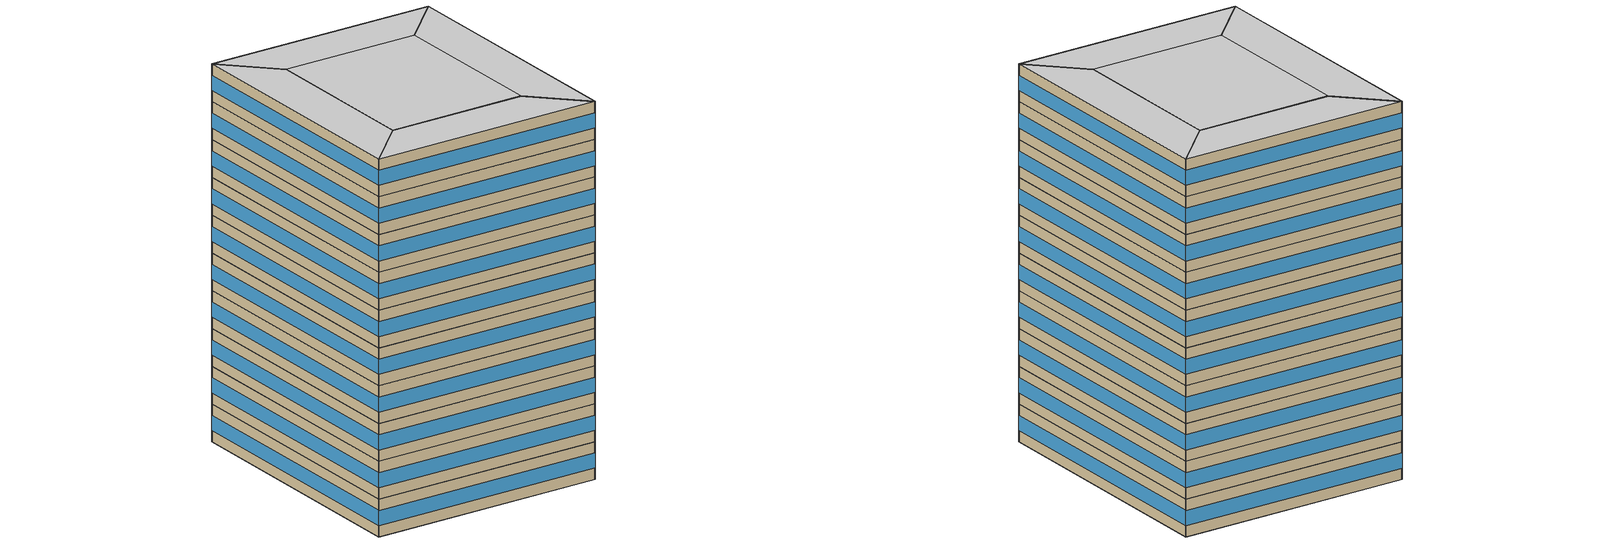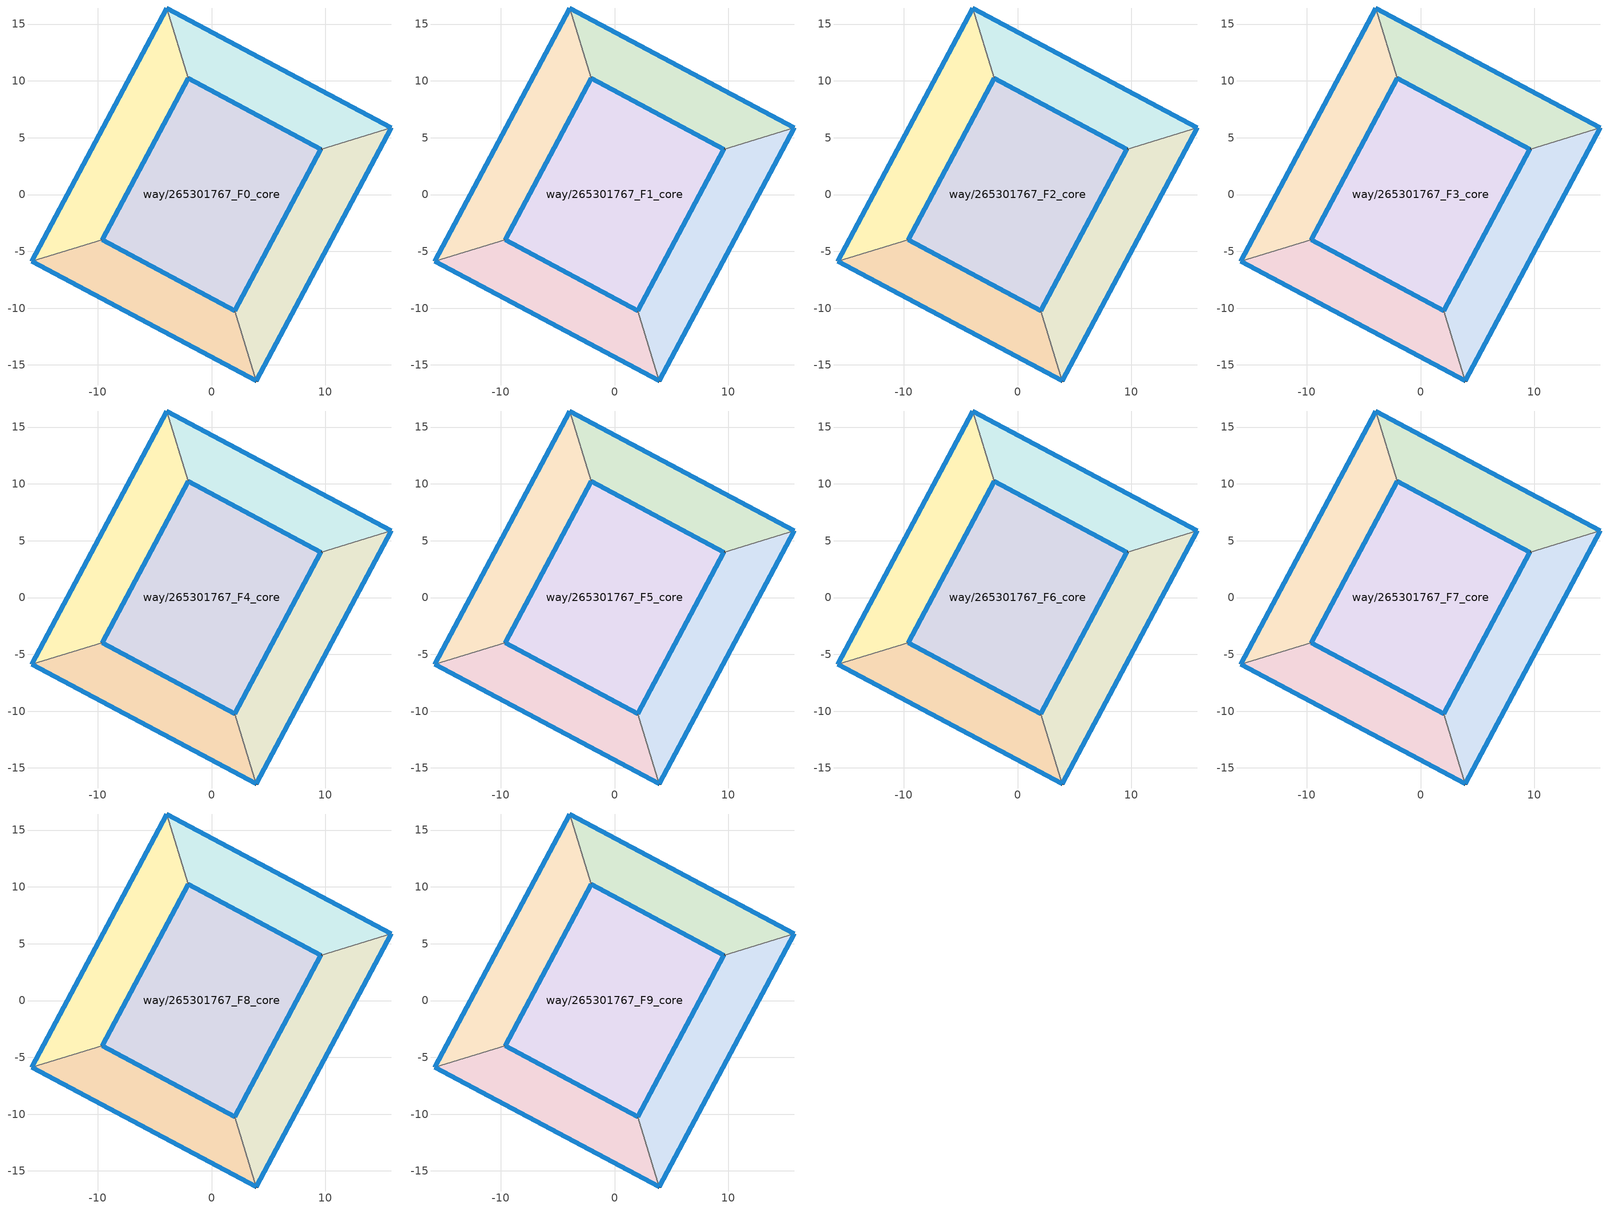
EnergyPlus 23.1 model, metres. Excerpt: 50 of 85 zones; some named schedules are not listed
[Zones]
way/265301767_F0_perim1
 floor ground (Floor_Construction): -9.64,-4 -2.05,10.23 -3.93,16.41 -15.82,-5.88 z0
 wall outside (Wall_Construction): -15.82,-5.88 -3.93,16.41 / -2.05,10.23 -9.64,-4 z0:3.5
 wall to way/265301767_F0_perim4 (Wall_Construction): -9.64,-4 -15.82,-5.88 z0:3.5
 wall to way/265301767_F0_perim2 (Wall_Construction): -3.93,16.41 -2.05,10.23 z0:3.5
 window (Window_Construction): -15.81,-5.87 -3.93,16.4 / -2.05,10.22 -9.63,-3.99 z1.05:2.45
way/265301767_F0_perim2
 floor ground (Floor_Construction): 15.82,5.88 -3.93,16.41 -2.05,10.23 9.63,4 z0
 wall outside (Wall_Construction): -3.93,16.41 15.82,5.88 / 9.63,4 -2.05,10.23 z0:3.5
 wall to way/265301767_F0_perim3 (Wall_Construction): 15.82,5.88 9.63,4 z0:3.5
 window (Window_Construction): -3.92,16.4 15.81,5.88 / 9.63,4 -2.04,10.22 z1.05:2.45
way/265301767_F0_perim3
 floor ground (Floor_Construction): 3.93,-16.41 15.82,5.88 9.63,4 2.05,-10.23 z0
 wall outside (Wall_Construction): 15.82,5.88 3.93,-16.41 / 2.05,-10.23 9.63,4 z0:3.5
 wall to way/265301767_F0_perim4 (Wall_Construction): 3.93,-16.41 2.05,-10.23 z0:3.5
 window (Window_Construction): 15.81,5.87 3.94,-16.4 / 2.05,-10.22 9.63,3.99 z1.05:2.45
way/265301767_F0_perim4
 floor ground (Floor_Construction): 3.93,-16.41 2.05,-10.23 -9.64,-4 -15.82,-5.88 z0
 wall outside (Wall_Construction): 3.93,-16.41 -15.82,-5.88 / -9.64,-4 2.05,-10.23 z0:3.5
 window (Window_Construction): 3.92,-16.4 -15.81,-5.88 / -9.63,-4 2.04,-10.22 z1.05:2.45
way/265301767_F0_core
 floor ground (Floor_Construction): 9.63,4 2.05,-10.23 -9.64,-4 -2.05,10.23 z0
 wall outside (Wall_Construction): -2.05,10.23 -9.64,-4 2.05,-10.23 9.63,4 -2.05,10.23 z0:3.5
 window (Window_Construction): -2.05,10.22 -9.63,-3.99 / 9.63,4 -2.04,10.22 / 2.05,-10.22 9.63,3.99 / -9.63,-4 2.04,-10.22 z1.05:2.45
way/265301767_F1_perim1
 floor to way/265301767_F0_perim1 (Floor_Construction): -9.64,-4 -2.05,10.23 -3.93,16.41 -15.82,-5.88 z3.5
 wall outside (Wall_Construction): -15.82,-5.88 -3.93,16.41 / -2.05,10.23 -9.64,-4 z3.5:7
 wall to way/265301767_F1_perim4 (Wall_Construction): -9.64,-4 -15.82,-5.88 z3.5:7
 wall to way/265301767_F1_perim2 (Wall_Construction): -3.93,16.41 -2.05,10.23 z3.5:7
 window (Window_Construction): -15.81,-5.87 -3.93,16.4 / -2.05,10.22 -9.63,-3.99 z4.55:5.95
way/265301767_F1_perim2
 floor to way/265301767_F0_perim2 (Floor_Construction): 15.82,5.88 -3.93,16.41 -2.05,10.23 9.63,4 z3.5
 wall outside (Wall_Construction): -3.93,16.41 15.82,5.88 / 9.63,4 -2.05,10.23 z3.5:7
 wall to way/265301767_F1_perim3 (Wall_Construction): 15.82,5.88 9.63,4 z3.5:7
 window (Window_Construction): -3.92,16.4 15.81,5.88 / 9.63,4 -2.04,10.22 z4.55:5.95
way/265301767_F1_perim3
 floor to way/265301767_F0_perim3 (Floor_Construction): 3.93,-16.41 15.82,5.88 9.63,4 2.05,-10.23 z3.5
 wall outside (Wall_Construction): 15.82,5.88 3.93,-16.41 / 2.05,-10.23 9.63,4 z3.5:7
 wall to way/265301767_F1_perim4 (Wall_Construction): 3.93,-16.41 2.05,-10.23 z3.5:7
 window (Window_Construction): 15.81,5.87 3.94,-16.4 / 2.05,-10.22 9.63,3.99 z4.55:5.95
way/265301767_F1_perim4
 floor to way/265301767_F0_perim4 (Floor_Construction): 3.93,-16.41 2.05,-10.23 -9.64,-4 -15.82,-5.88 z3.5
 wall outside (Wall_Construction): 3.93,-16.41 -15.82,-5.88 / -9.64,-4 2.05,-10.23 z3.5:7
 window (Window_Construction): 3.92,-16.4 -15.81,-5.88 / -9.63,-4 2.04,-10.22 z4.55:5.95
way/265301767_F1_core
 floor to way/265301767_F0_core (Floor_Construction): 9.63,4 2.05,-10.23 -9.64,-4 -2.05,10.23 z3.5
 wall outside (Wall_Construction): -2.05,10.23 -9.64,-4 2.05,-10.23 9.63,4 -2.05,10.23 z3.5:7
 window (Window_Construction): -2.05,10.22 -9.63,-3.99 / 9.63,4 -2.04,10.22 / 2.05,-10.22 9.63,3.99 / -9.63,-4 2.04,-10.22 z4.55:5.95
way/265301767_F2_perim1
 floor to way/265301767_F1_perim1 (Floor_Construction): -9.64,-4 -2.05,10.23 -3.93,16.41 -15.82,-5.88 z7
 wall outside (Wall_Construction): -15.82,-5.88 -3.93,16.41 / -2.05,10.23 -9.64,-4 z7:10.5
 wall to way/265301767_F2_perim4 (Wall_Construction): -9.64,-4 -15.82,-5.88 z7:10.5
 wall to way/265301767_F2_perim2 (Wall_Construction): -3.93,16.41 -2.05,10.23 z7:10.5
 window (Window_Construction): -15.81,-5.87 -3.93,16.4 / -2.05,10.22 -9.63,-3.99 z8.05:9.45
way/265301767_F2_perim2
 floor to way/265301767_F1_perim2 (Floor_Construction): 15.82,5.88 -3.93,16.41 -2.05,10.23 9.63,4 z7
 wall outside (Wall_Construction): -3.93,16.41 15.82,5.88 / 9.63,4 -2.05,10.23 z7:10.5
 wall to way/265301767_F2_perim3 (Wall_Construction): 15.82,5.88 9.63,4 z7:10.5
 window (Window_Construction): -3.92,16.4 15.81,5.88 / 9.63,4 -2.04,10.22 z8.05:9.45
way/265301767_F2_perim3
 floor to way/265301767_F1_perim3 (Floor_Construction): 3.93,-16.41 15.82,5.88 9.63,4 2.05,-10.23 z7
 wall outside (Wall_Construction): 15.82,5.88 3.93,-16.41 / 2.05,-10.23 9.63,4 z7:10.5
 wall to way/265301767_F2_perim4 (Wall_Construction): 3.93,-16.41 2.05,-10.23 z7:10.5
 window (Window_Construction): 15.81,5.87 3.94,-16.4 / 2.05,-10.22 9.63,3.99 z8.05:9.45
way/265301767_F2_perim4
 floor to way/265301767_F1_perim4 (Floor_Construction): 3.93,-16.41 2.05,-10.23 -9.64,-4 -15.82,-5.88 z7
 wall outside (Wall_Construction): 3.93,-16.41 -15.82,-5.88 / -9.64,-4 2.05,-10.23 z7:10.5
 window (Window_Construction): 3.92,-16.4 -15.81,-5.88 / -9.63,-4 2.04,-10.22 z8.05:9.45
way/265301767_F2_core
 floor to way/265301767_F1_core (Floor_Construction): 9.63,4 2.05,-10.23 -9.64,-4 -2.05,10.23 z7
 wall outside (Wall_Construction): -2.05,10.23 -9.64,-4 2.05,-10.23 9.63,4 -2.05,10.23 z7:10.5
 window (Window_Construction): -2.05,10.22 -9.63,-3.99 / 9.63,4 -2.04,10.22 / 2.05,-10.22 9.63,3.99 / -9.63,-4 2.04,-10.22 z8.05:9.45
way/265301767_F3_perim1
 floor to way/265301767_F2_perim1 (Floor_Construction): -9.64,-4 -2.05,10.23 -3.93,16.41 -15.82,-5.88 z10.5
 wall outside (Wall_Construction): -15.82,-5.88 -3.93,16.41 / -2.05,10.23 -9.64,-4 z10.5:14
 wall to way/265301767_F3_perim4 (Wall_Construction): -9.64,-4 -15.82,-5.88 z10.5:14
 wall to way/265301767_F3_perim2 (Wall_Construction): -3.93,16.41 -2.05,10.23 z10.5:14
 window (Window_Construction): -15.81,-5.87 -3.93,16.4 / -2.05,10.22 -9.63,-3.99 z11.55:12.95
way/265301767_F3_perim2
 floor to way/265301767_F2_perim2 (Floor_Construction): 15.82,5.88 -3.93,16.41 -2.05,10.23 9.63,4 z10.5
 wall outside (Wall_Construction): -3.93,16.41 15.82,5.88 / 9.63,4 -2.05,10.23 z10.5:14
 wall to way/265301767_F3_perim3 (Wall_Construction): 15.82,5.88 9.63,4 z10.5:14
 window (Window_Construction): -3.92,16.4 15.81,5.88 / 9.63,4 -2.04,10.22 z11.55:12.95
way/265301767_F3_perim3
 floor to way/265301767_F2_perim3 (Floor_Construction): 3.93,-16.41 15.82,5.88 9.63,4 2.05,-10.23 z10.5
 wall outside (Wall_Construction): 15.82,5.88 3.93,-16.41 / 2.05,-10.23 9.63,4 z10.5:14
 wall to way/265301767_F3_perim4 (Wall_Construction): 3.93,-16.41 2.05,-10.23 z10.5:14
 window (Window_Construction): 15.81,5.87 3.94,-16.4 / 2.05,-10.22 9.63,3.99 z11.55:12.95
way/265301767_F3_perim4
 floor to way/265301767_F2_perim4 (Floor_Construction): 3.93,-16.41 2.05,-10.23 -9.64,-4 -15.82,-5.88 z10.5
 wall outside (Wall_Construction): 3.93,-16.41 -15.82,-5.88 / -9.64,-4 2.05,-10.23 z10.5:14
 window (Window_Construction): 3.92,-16.4 -15.81,-5.88 / -9.63,-4 2.04,-10.22 z11.55:12.95
way/265301767_F3_core
 floor to way/265301767_F2_core (Floor_Construction): 9.63,4 2.05,-10.23 -9.64,-4 -2.05,10.23 z10.5
 wall outside (Wall_Construction): -2.05,10.23 -9.64,-4 2.05,-10.23 9.63,4 -2.05,10.23 z10.5:14
 window (Window_Construction): -2.05,10.22 -9.63,-3.99 / 9.63,4 -2.04,10.22 / 2.05,-10.22 9.63,3.99 / -9.63,-4 2.04,-10.22 z11.55:12.95
way/265301767_F4_perim1
 floor to way/265301767_F3_perim1 (Floor_Construction): -9.64,-4 -2.05,10.23 -3.93,16.41 -15.82,-5.88 z14
 wall outside (Wall_Construction): -15.82,-5.88 -3.93,16.41 / -2.05,10.23 -9.64,-4 z14:17.5
 wall to way/265301767_F4_perim4 (Wall_Construction): -9.64,-4 -15.82,-5.88 z14:17.5
 wall to way/265301767_F4_perim2 (Wall_Construction): -3.93,16.41 -2.05,10.23 z14:17.5
 window (Window_Construction): -15.81,-5.87 -3.93,16.4 / -2.05,10.22 -9.63,-3.99 z15.05:16.45
way/265301767_F4_perim2
 floor to way/265301767_F3_perim2 (Floor_Construction): 15.82,5.88 -3.93,16.41 -2.05,10.23 9.63,4 z14
 wall outside (Wall_Construction): -3.93,16.41 15.82,5.88 / 9.63,4 -2.05,10.23 z14:17.5
 wall to way/265301767_F4_perim3 (Wall_Construction): 15.82,5.88 9.63,4 z14:17.5
 window (Window_Construction): -3.92,16.4 15.81,5.88 / 9.63,4 -2.04,10.22 z15.05:16.45
way/265301767_F4_perim3
 floor to way/265301767_F3_perim3 (Floor_Construction): 3.93,-16.41 15.82,5.88 9.63,4 2.05,-10.23 z14
 wall outside (Wall_Construction): 15.82,5.88 3.93,-16.41 / 2.05,-10.23 9.63,4 z14:17.5
 wall to way/265301767_F4_perim4 (Wall_Construction): 3.93,-16.41 2.05,-10.23 z14:17.5
 window (Window_Construction): 15.81,5.87 3.94,-16.4 / 2.05,-10.22 9.63,3.99 z15.05:16.45
way/265301767_F4_perim4
 floor to way/265301767_F3_perim4 (Floor_Construction): 3.93,-16.41 2.05,-10.23 -9.64,-4 -15.82,-5.88 z14
 wall outside (Wall_Construction): 3.93,-16.41 -15.82,-5.88 / -9.64,-4 2.05,-10.23 z14:17.5
 window (Window_Construction): 3.92,-16.4 -15.81,-5.88 / -9.63,-4 2.04,-10.22 z15.05:16.45
way/265301767_F4_core
 floor to way/265301767_F3_core (Floor_Construction): 9.63,4 2.05,-10.23 -9.64,-4 -2.05,10.23 z14
 wall outside (Wall_Construction): -2.05,10.23 -9.64,-4 2.05,-10.23 9.63,4 -2.05,10.23 z14:17.5
 window (Window_Construction): -2.05,10.22 -9.63,-3.99 / 9.63,4 -2.04,10.22 / 2.05,-10.22 9.63,3.99 / -9.63,-4 2.04,-10.22 z15.05:16.45
way/265301767_F5_perim1
 floor to way/265301767_F4_perim1 (Floor_Construction): -9.64,-4 -2.05,10.23 -3.93,16.41 -15.82,-5.88 z17.5
 wall outside (Wall_Construction): -15.82,-5.88 -3.93,16.41 / -2.05,10.23 -9.64,-4 z17.5:21
 wall to way/265301767_F5_perim4 (Wall_Construction): -9.64,-4 -15.82,-5.88 z17.5:21
 wall to way/265301767_F5_perim2 (Wall_Construction): -3.93,16.41 -2.05,10.23 z17.5:21
 window (Window_Construction): -15.81,-5.87 -3.93,16.4 / -2.05,10.22 -9.63,-3.99 z18.55:19.95
way/265301767_F5_perim2
 floor to way/265301767_F4_perim2 (Floor_Construction): 15.82,5.88 -3.93,16.41 -2.05,10.23 9.63,4 z17.5
 wall outside (Wall_Construction): -3.93,16.41 15.82,5.88 / 9.63,4 -2.05,10.23 z17.5:21
 wall to way/265301767_F5_perim3 (Wall_Construction): 15.82,5.88 9.63,4 z17.5:21
 window (Window_Construction): -3.92,16.4 15.81,5.88 / 9.63,4 -2.04,10.22 z18.55:19.95
way/265301767_F5_perim3
 floor to way/265301767_F4_perim3 (Floor_Construction): 3.93,-16.41 15.82,5.88 9.63,4 2.05,-10.23 z17.5
 wall outside (Wall_Construction): 15.82,5.88 3.93,-16.41 / 2.05,-10.23 9.63,4 z17.5:21
 wall to way/265301767_F5_perim4 (Wall_Construction): 3.93,-16.41 2.05,-10.23 z17.5:21
 window (Window_Construction): 15.81,5.87 3.94,-16.4 / 2.05,-10.22 9.63,3.99 z18.55:19.95
way/265301767_F5_perim4
 floor to way/265301767_F4_perim4 (Floor_Construction): 3.93,-16.41 2.05,-10.23 -9.64,-4 -15.82,-5.88 z17.5
 wall outside (Wall_Construction): 3.93,-16.41 -15.82,-5.88 / -9.64,-4 2.05,-10.23 z17.5:21
 window (Window_Construction): 3.92,-16.4 -15.81,-5.88 / -9.63,-4 2.04,-10.22 z18.55:19.95
way/265301767_F5_core
 floor to way/265301767_F4_core (Floor_Construction): 9.63,4 2.05,-10.23 -9.64,-4 -2.05,10.23 z17.5
 wall outside (Wall_Construction): -2.05,10.23 -9.64,-4 2.05,-10.23 9.63,4 -2.05,10.23 z17.5:21
 window (Window_Construction): -2.05,10.22 -9.63,-3.99 / 9.63,4 -2.04,10.22 / 2.05,-10.22 9.63,3.99 / -9.63,-4 2.04,-10.22 z18.55:19.95
way/265301767_F6_perim1
 floor to way/265301767_F5_perim1 (Floor_Construction): -9.64,-4 -2.05,10.23 -3.93,16.41 -15.82,-5.88 z21
 wall outside (Wall_Construction): -15.82,-5.88 -3.93,16.41 / -2.05,10.23 -9.64,-4 z21:24.5
 wall to way/265301767_F6_perim4 (Wall_Construction): -9.64,-4 -15.82,-5.88 z21:24.5
 wall to way/265301767_F6_perim2 (Wall_Construction): -3.93,16.41 -2.05,10.23 z21:24.5
 window (Window_Construction): -15.81,-5.87 -3.93,16.4 / -2.05,10.22 -9.63,-3.99 z22.05:23.45
way/265301767_F6_perim2
 floor to way/265301767_F5_perim2 (Floor_Construction): 15.82,5.88 -3.93,16.41 -2.05,10.23 9.63,4 z21
 wall outside (Wall_Construction): -3.93,16.41 15.82,5.88 / 9.63,4 -2.05,10.23 z21:24.5
 wall to way/265301767_F6_perim3 (Wall_Construction): 15.82,5.88 9.63,4 z21:24.5
 window (Window_Construction): -3.92,16.4 15.81,5.88 / 9.63,4 -2.04,10.22 z22.05:23.45
way/265301767_F6_perim3
 floor to way/265301767_F5_perim3 (Floor_Construction): 3.93,-16.41 15.82,5.88 9.63,4 2.05,-10.23 z21
 wall outside (Wall_Construction): 15.82,5.88 3.93,-16.41 / 2.05,-10.23 9.63,4 z21:24.5
 wall to way/265301767_F6_perim4 (Wall_Construction): 3.93,-16.41 2.05,-10.23 z21:24.5
 window (Window_Construction): 15.81,5.87 3.94,-16.4 / 2.05,-10.22 9.63,3.99 z22.05:23.45
way/265301767_F6_perim4
 floor to way/265301767_F5_perim4 (Floor_Construction): 3.93,-16.41 2.05,-10.23 -9.64,-4 -15.82,-5.88 z21
 wall outside (Wall_Construction): 3.93,-16.41 -15.82,-5.88 / -9.64,-4 2.05,-10.23 z21:24.5
 window (Window_Construction): 3.92,-16.4 -15.81,-5.88 / -9.63,-4 2.04,-10.22 z22.05:23.45
way/265301767_F6_core
 floor to way/265301767_F5_core (Floor_Construction): 9.63,4 2.05,-10.23 -9.64,-4 -2.05,10.23 z21
 wall outside (Wall_Construction): -2.05,10.23 -9.64,-4 2.05,-10.23 9.63,4 -2.05,10.23 z21:24.5
 window (Window_Construction): -2.05,10.22 -9.63,-3.99 / 9.63,4 -2.04,10.22 / 2.05,-10.22 9.63,3.99 / -9.63,-4 2.04,-10.22 z22.05:23.45
way/265301767_F7_perim1
 floor to way/265301767_F6_perim1 (Floor_Construction): -9.64,-4 -2.05,10.23 -3.93,16.41 -15.82,-5.88 z24.5
 wall outside (Wall_Construction): -15.82,-5.88 -3.93,16.41 / -2.05,10.23 -9.64,-4 z24.5:28
 wall to way/265301767_F7_perim4 (Wall_Construction): -9.64,-4 -15.82,-5.88 z24.5:28
 wall to way/265301767_F7_perim2 (Wall_Construction): -3.93,16.41 -2.05,10.23 z24.5:28
 window (Window_Construction): -15.81,-5.87 -3.93,16.4 / -2.05,10.22 -9.63,-3.99 z25.55:26.95
way/265301767_F7_perim2
 floor to way/265301767_F6_perim2 (Floor_Construction): 15.82,5.88 -3.93,16.41 -2.05,10.23 9.63,4 z24.5
 wall outside (Wall_Construction): -3.93,16.41 15.82,5.88 / 9.63,4 -2.05,10.23 z24.5:28
 wall to way/265301767_F7_perim3 (Wall_Construction): 15.82,5.88 9.63,4 z24.5:28
 window (Window_Construction): -3.92,16.4 15.81,5.88 / 9.63,4 -2.04,10.22 z25.55:26.95
way/265301767_F7_perim3
 floor to way/265301767_F6_perim3 (Floor_Construction): 3.93,-16.41 15.82,5.88 9.63,4 2.05,-10.23 z24.5
 wall outside (Wall_Construction): 15.82,5.88 3.93,-16.41 / 2.05,-10.23 9.63,4 z24.5:28
 wall to way/265301767_F7_perim4 (Wall_Construction): 3.93,-16.41 2.05,-10.23 z24.5:28
 window (Window_Construction): 15.81,5.87 3.94,-16.4 / 2.05,-10.22 9.63,3.99 z25.55:26.95
way/265301767_F7_perim4
 floor to way/265301767_F6_perim4 (Floor_Construction): 3.93,-16.41 2.05,-10.23 -9.64,-4 -15.82,-5.88 z24.5
 wall outside (Wall_Construction): 3.93,-16.41 -15.82,-5.88 / -9.64,-4 2.05,-10.23 z24.5:28
 window (Window_Construction): 3.92,-16.4 -15.81,-5.88 / -9.63,-4 2.04,-10.22 z25.55:26.95
way/265301767_F7_core
 floor to way/265301767_F6_core (Floor_Construction): 9.63,4 2.05,-10.23 -9.64,-4 -2.05,10.23 z24.5
 wall outside (Wall_Construction): -2.05,10.23 -9.64,-4 2.05,-10.23 9.63,4 -2.05,10.23 z24.5:28
 window (Window_Construction): -2.05,10.22 -9.63,-3.99 / 9.63,4 -2.04,10.22 / 2.05,-10.22 9.63,3.99 / -9.63,-4 2.04,-10.22 z25.55:26.95
way/265301767_F8_perim1
 floor to way/265301767_F7_perim1 (Floor_Construction): -9.64,-4 -2.05,10.23 -3.93,16.41 -15.82,-5.88 z28
 wall outside (Wall_Construction): -15.82,-5.88 -3.93,16.41 / -2.05,10.23 -9.64,-4 z28:31.5
 wall to way/265301767_F8_perim4 (Wall_Construction): -9.64,-4 -15.82,-5.88 z28:31.5
 wall to way/265301767_F8_perim2 (Wall_Construction): -3.93,16.41 -2.05,10.23 z28:31.5
 window (Window_Construction): -15.81,-5.87 -3.93,16.4 / -2.05,10.22 -9.63,-3.99 z29.05:30.45
way/265301767_F8_perim2
 floor to way/265301767_F7_perim2 (Floor_Construction): 15.82,5.88 -3.93,16.41 -2.05,10.23 9.63,4 z28
 wall outside (Wall_Construction): -3.93,16.41 15.82,5.88 / 9.63,4 -2.05,10.23 z28:31.5
 wall to way/265301767_F8_perim3 (Wall_Construction): 15.82,5.88 9.63,4 z28:31.5
 window (Window_Construction): -3.92,16.4 15.81,5.88 / 9.63,4 -2.04,10.22 z29.05:30.45
way/265301767_F8_perim3
 floor to way/265301767_F7_perim3 (Floor_Construction): 3.93,-16.41 15.82,5.88 9.63,4 2.05,-10.23 z28
 wall outside (Wall_Construction): 15.82,5.88 3.93,-16.41 / 2.05,-10.23 9.63,4 z28:31.5
 wall to way/265301767_F8_perim4 (Wall_Construction): 3.93,-16.41 2.05,-10.23 z28:31.5
 window (Window_Construction): 15.81,5.87 3.94,-16.4 / 2.05,-10.22 9.63,3.99 z29.05:30.45
way/265301767_F8_perim4
 floor to way/265301767_F7_perim4 (Floor_Construction): 3.93,-16.41 2.05,-10.23 -9.64,-4 -15.82,-5.88 z28
 wall outside (Wall_Construction): 3.93,-16.41 -15.82,-5.88 / -9.64,-4 2.05,-10.23 z28:31.5
 window (Window_Construction): 3.92,-16.4 -15.81,-5.88 / -9.63,-4 2.04,-10.22 z29.05:30.45
way/265301767_F8_core
 floor to way/265301767_F7_core (Floor_Construction): 9.63,4 2.05,-10.23 -9.64,-4 -2.05,10.23 z28
 wall outside (Wall_Construction): -2.05,10.23 -9.64,-4 2.05,-10.23 9.63,4 -2.05,10.23 z28:31.5
 window (Window_Construction): -2.05,10.22 -9.63,-3.99 / 9.63,4 -2.04,10.22 / 2.05,-10.22 9.63,3.99 / -9.63,-4 2.04,-10.22 z29.05:30.45
way/265301767_F9_perim1
 floor to way/265301767_F8_perim1 (Floor_Construction): -9.64,-4 -2.05,10.23 -3.93,16.41 -15.82,-5.88 z31.5
 wall outside (Wall_Construction): -15.82,-5.88 -3.93,16.41 / -2.05,10.23 -9.64,-4 z31.5:35
 wall to way/265301767_F9_perim4 (Wall_Construction): -9.64,-4 -15.82,-5.88 z31.5:35
 wall to way/265301767_F9_perim2 (Wall_Construction): -3.93,16.41 -2.05,10.23 z31.5:35
 window (Window_Construction): -15.81,-5.87 -3.93,16.4 / -2.05,10.22 -9.63,-3.99 z32.55:33.95
 ceiling to way/265301767_F10_perim1 (Floor_Construction): -3.93,16.41 -2.05,10.23 -9.64,-4 -15.82,-5.88 z35
way/265301767_F9_perim2
 floor to way/265301767_F8_perim2 (Floor_Construction): 15.82,5.88 -3.93,16.41 -2.05,10.23 9.63,4 z31.5
 wall outside (Wall_Construction): -3.93,16.41 15.82,5.88 / 9.63,4 -2.05,10.23 z31.5:35
 wall to way/265301767_F9_perim3 (Wall_Construction): 15.82,5.88 9.63,4 z31.5:35
 window (Window_Construction): -3.92,16.4 15.81,5.88 / 9.63,4 -2.04,10.22 z32.55:33.95
 ceiling to way/265301767_F10_perim2 (Floor_Construction): 15.82,5.88 9.63,4 -2.05,10.23 -3.93,16.41 z35
way/265301767_F9_perim3
 floor to way/265301767_F8_perim3 (Floor_Construction): 3.93,-16.41 15.82,5.88 9.63,4 2.05,-10.23 z31.5
 wall outside (Wall_Construction): 15.82,5.88 3.93,-16.41 / 2.05,-10.23 9.63,4 z31.5:35
 wall to way/265301767_F9_perim4 (Wall_Construction): 3.93,-16.41 2.05,-10.23 z31.5:35
 window (Window_Construction): 15.81,5.87 3.94,-16.4 / 2.05,-10.22 9.63,3.99 z32.55:33.95
 ceiling to way/265301767_F10_perim3 (Floor_Construction): 15.82,5.88 3.93,-16.41 2.05,-10.23 9.63,4 z35
way/265301767_F9_perim4
 floor to way/265301767_F8_perim4 (Floor_Construction): 3.93,-16.41 2.05,-10.23 -9.64,-4 -15.82,-5.88 z31.5
 wall outside (Wall_Construction): 3.93,-16.41 -15.82,-5.88 / -9.64,-4 2.05,-10.23 z31.5:35
 window (Window_Construction): 3.92,-16.4 -15.81,-5.88 / -9.63,-4 2.04,-10.22 z32.55:33.95
 ceiling to way/265301767_F10_perim4 (Floor_Construction): 2.05,-10.23 3.93,-16.41 -15.82,-5.88 -9.64,-4 z35
way/265301767_F9_core
 floor to way/265301767_F8_core (Floor_Construction): 9.63,4 2.05,-10.23 -9.64,-4 -2.05,10.23 z31.5
 wall outside (Wall_Construction): -2.05,10.23 -9.64,-4 2.05,-10.23 9.63,4 -2.05,10.23 z31.5:35
 window (Window_Construction): -2.05,10.22 -9.63,-3.99 / 9.63,4 -2.04,10.22 / 2.05,-10.22 9.63,3.99 / -9.63,-4 2.04,-10.22 z32.55:33.95
 ceiling to way/265301767_F10_core (Floor_Construction): 2.05,-10.23 9.63,4 -2.05,10.23 -9.64,-4 z35
[Building]
OpenUBEM_Building: North Axis=0; Terrain=City; Solar Distribution=FullExterior
[Site:Location]
New.York-Central.Park.Obs-Belvedere.Castle: Latitude=40.77889; Longitude=-73.9692; Time Zone=-5; Elevation=48
[SizingPeriod:WeatherFileDays]
AnnualSizingPeriod: Begin Month=1; Begin Day of Month=1; End Month=12; End Day of Month=31; Day of Week for Start Day=Monday; Use Weather File Daylight Saving Period=No; Use Weather File Rain and Snow Indicators=No
[SITE:WATERMAINSTEMPERATURE]
Calculation Method=CorrelationFromWeatherFile
[MATERIAL:NOMASS] Roughness=MediumRough; Thermal Absorptance=0.9; Solar Absorptance=0.7; Visible Absorptance=0.7
Name | Thermal Resistance
Wall_Assembly | 1.73913
Floor_Assembly | 1.94932
[WINDOWMATERIAL:SIMPLEGLAZINGSYSTEM]
Window_Material: UFactor=3.236; Solar Heat Gain Coefficient=0.36; Visible Transmittance=0.6
[CONSTRUCTION]
Wall_Construction: Wall_Assembly
Floor_Construction: Floor_Assembly
Window_Construction: Window_Material
[ZONE] Type=1; Multiplier=1; Ceiling Height=autocalculate; Volume=autocalculate; Floor Area=autocalculate; Part of Total Floor Area=Yes
way/265301767_F0_perim1; way/265301767_F1_perim1; way/265301767_F2_perim1; way/265301767_F3_perim1; way/265301767_F4_perim1; way/265301767_F5_perim1; way/265301767_F6_perim1; way/265301767_F7_perim1; way/265301767_F8_perim1; way/265301767_F9_perim1; way/265301767_F0_perim2; way/265301767_F1_perim2; way/265301767_F2_perim2; way/265301767_F3_perim2; way/265301767_F4_perim2; way/265301767_F5_perim2; way/265301767_F6_perim2; way/265301767_F7_perim2; way/265301767_F8_perim2; way/265301767_F9_perim2; way/265301767_F0_perim3; way/265301767_F1_perim3; way/265301767_F2_perim3; way/265301767_F3_perim3; way/265301767_F4_perim3; way/265301767_F5_perim3; way/265301767_F6_perim3; way/265301767_F7_perim3; way/265301767_F8_perim3; way/265301767_F9_perim3; way/265301767_F0_perim4; way/265301767_F1_perim4; way/265301767_F2_perim4; way/265301767_F3_perim4; way/265301767_F4_perim4; way/265301767_F5_perim4; way/265301767_F6_perim4; way/265301767_F7_perim4; way/265301767_F8_perim4; way/265301767_F9_perim4; way/265301767_F0_core; way/265301767_F1_core; way/265301767_F2_core; way/265301767_F3_core; way/265301767_F4_core; way/265301767_F5_core; way/265301767_F6_core; way/265301767_F7_core; way/265301767_F8_core; way/265301767_F9_core
[PEOPLE] Number of People Schedule=Occupancy_Schedule_MediumOffice; Number of People Calculation Method=People/Area; People per Floor Area=0.0538213; Fraction Radiant=0.3; Sensible Heat Fraction=autocalculate; Activity Level Schedule=Activity_Level; Carbon Dioxide Generation Rate=3.82e-08; Enable ASHRAE 55 Comfort Warnings=No; Mean Radiant Temperature Calculation Type=ZoneAveraged; Clothing Insulation Calculation Method=ClothingInsulationSchedule; Cold Stress Temperature Threshold=15.56; Heat Stress Temperature Threshold=30
Name | Zone or ZoneList or Space or SpaceList
People_way/265301767_F0_core | way/265301767_F0_core
People_way/265301767_F1_core | way/265301767_F1_core
People_way/265301767_F2_core | way/265301767_F2_core
People_way/265301767_F3_core | way/265301767_F3_core
People_way/265301767_F4_core | way/265301767_F4_core
People_way/265301767_F5_core | way/265301767_F5_core
People_way/265301767_F6_core | way/265301767_F6_core
People_way/265301767_F7_core | way/265301767_F7_core
People_way/265301767_F8_core | way/265301767_F8_core
People_way/265301767_F9_core | way/265301767_F9_core
People_way/265301767_F0_perim1 | way/265301767_F0_perim1
People_way/265301767_F1_perim1 | way/265301767_F1_perim1
People_way/265301767_F2_perim1 | way/265301767_F2_perim1
People_way/265301767_F3_perim1 | way/265301767_F3_perim1
People_way/265301767_F4_perim1 | way/265301767_F4_perim1
People_way/265301767_F5_perim1 | way/265301767_F5_perim1
People_way/265301767_F6_perim1 | way/265301767_F6_perim1
People_way/265301767_F7_perim1 | way/265301767_F7_perim1
People_way/265301767_F8_perim1 | way/265301767_F8_perim1
People_way/265301767_F9_perim1 | way/265301767_F9_perim1
People_way/265301767_F0_perim2 | way/265301767_F0_perim2
People_way/265301767_F1_perim2 | way/265301767_F1_perim2
People_way/265301767_F2_perim2 | way/265301767_F2_perim2
People_way/265301767_F3_perim2 | way/265301767_F3_perim2
People_way/265301767_F4_perim2 | way/265301767_F4_perim2
People_way/265301767_F5_perim2 | way/265301767_F5_perim2
People_way/265301767_F6_perim2 | way/265301767_F6_perim2
People_way/265301767_F7_perim2 | way/265301767_F7_perim2
People_way/265301767_F8_perim2 | way/265301767_F8_perim2
People_way/265301767_F9_perim2 | way/265301767_F9_perim2
People_way/265301767_F0_perim3 | way/265301767_F0_perim3
People_way/265301767_F1_perim3 | way/265301767_F1_perim3
People_way/265301767_F2_perim3 | way/265301767_F2_perim3
People_way/265301767_F3_perim3 | way/265301767_F3_perim3
People_way/265301767_F4_perim3 | way/265301767_F4_perim3
People_way/265301767_F5_perim3 | way/265301767_F5_perim3
People_way/265301767_F6_perim3 | way/265301767_F6_perim3
People_way/265301767_F7_perim3 | way/265301767_F7_perim3
People_way/265301767_F8_perim3 | way/265301767_F8_perim3
People_way/265301767_F9_perim3 | way/265301767_F9_perim3
People_way/265301767_F0_perim4 | way/265301767_F0_perim4
People_way/265301767_F1_perim4 | way/265301767_F1_perim4
People_way/265301767_F2_perim4 | way/265301767_F2_perim4
People_way/265301767_F3_perim4 | way/265301767_F3_perim4
People_way/265301767_F4_perim4 | way/265301767_F4_perim4
People_way/265301767_F5_perim4 | way/265301767_F5_perim4
People_way/265301767_F6_perim4 | way/265301767_F6_perim4
People_way/265301767_F7_perim4 | way/265301767_F7_perim4
People_way/265301767_F8_perim4 | way/265301767_F8_perim4
People_way/265301767_F9_perim4 | way/265301767_F9_perim4
[LIGHTS] Schedule=Lighting_Schedule_MediumOffice; Design Level Calculation Method=Watts/Area; Watts per Zone Floor Area=10.76; Return Air Fraction=0; Fraction Radiant=0.42; Fraction Visible=0; Fraction Replaceable=1; EndUse Subcategory=General; Return Air Fraction Calculated from Plenum Temperature=No; Return Air Fraction Function of Plenum Temperature Coefficient 1=0; Return Air Fraction Function of Plenum Temperature Coefficient 2=0
Name | Zone or ZoneList or Space or SpaceList
Lights_way/265301767_F0_core | way/265301767_F0_core
Lights_way/265301767_F1_core | way/265301767_F1_core
Lights_way/265301767_F2_core | way/265301767_F2_core
Lights_way/265301767_F3_core | way/265301767_F3_core
Lights_way/265301767_F4_core | way/265301767_F4_core
Lights_way/265301767_F5_core | way/265301767_F5_core
Lights_way/265301767_F6_core | way/265301767_F6_core
Lights_way/265301767_F7_core | way/265301767_F7_core
Lights_way/265301767_F8_core | way/265301767_F8_core
Lights_way/265301767_F9_core | way/265301767_F9_core
Lights_way/265301767_F0_perim1 | way/265301767_F0_perim1
Lights_way/265301767_F1_perim1 | way/265301767_F1_perim1
Lights_way/265301767_F2_perim1 | way/265301767_F2_perim1
Lights_way/265301767_F3_perim1 | way/265301767_F3_perim1
Lights_way/265301767_F4_perim1 | way/265301767_F4_perim1
Lights_way/265301767_F5_perim1 | way/265301767_F5_perim1
Lights_way/265301767_F6_perim1 | way/265301767_F6_perim1
Lights_way/265301767_F7_perim1 | way/265301767_F7_perim1
Lights_way/265301767_F8_perim1 | way/265301767_F8_perim1
Lights_way/265301767_F9_perim1 | way/265301767_F9_perim1
Lights_way/265301767_F0_perim2 | way/265301767_F0_perim2
Lights_way/265301767_F1_perim2 | way/265301767_F1_perim2
Lights_way/265301767_F2_perim2 | way/265301767_F2_perim2
Lights_way/265301767_F3_perim2 | way/265301767_F3_perim2
Lights_way/265301767_F4_perim2 | way/265301767_F4_perim2
Lights_way/265301767_F5_perim2 | way/265301767_F5_perim2
Lights_way/265301767_F6_perim2 | way/265301767_F6_perim2
Lights_way/265301767_F7_perim2 | way/265301767_F7_perim2
Lights_way/265301767_F8_perim2 | way/265301767_F8_perim2
Lights_way/265301767_F9_perim2 | way/265301767_F9_perim2
Lights_way/265301767_F0_perim3 | way/265301767_F0_perim3
Lights_way/265301767_F1_perim3 | way/265301767_F1_perim3
Lights_way/265301767_F2_perim3 | way/265301767_F2_perim3
Lights_way/265301767_F3_perim3 | way/265301767_F3_perim3
Lights_way/265301767_F4_perim3 | way/265301767_F4_perim3
Lights_way/265301767_F5_perim3 | way/265301767_F5_perim3
Lights_way/265301767_F6_perim3 | way/265301767_F6_perim3
Lights_way/265301767_F7_perim3 | way/265301767_F7_perim3
Lights_way/265301767_F8_perim3 | way/265301767_F8_perim3
Lights_way/265301767_F9_perim3 | way/265301767_F9_perim3
Lights_way/265301767_F0_perim4 | way/265301767_F0_perim4
Lights_way/265301767_F1_perim4 | way/265301767_F1_perim4
Lights_way/265301767_F2_perim4 | way/265301767_F2_perim4
Lights_way/265301767_F3_perim4 | way/265301767_F3_perim4
Lights_way/265301767_F4_perim4 | way/265301767_F4_perim4
Lights_way/265301767_F5_perim4 | way/265301767_F5_perim4
Lights_way/265301767_F6_perim4 | way/265301767_F6_perim4
Lights_way/265301767_F7_perim4 | way/265301767_F7_perim4
Lights_way/265301767_F8_perim4 | way/265301767_F8_perim4
Lights_way/265301767_F9_perim4 | way/265301767_F9_perim4
[ELECTRICEQUIPMENT] Schedule=Equipment_Schedule_MediumOffice; Design Level Calculation Method=Watts/Area; Watts per Zone Floor Area=10.76; Fraction Latent=0; Fraction Radiant=0.5; Fraction Lost=0; EndUse Subcategory=General
Name | Zone or ZoneList or Space or SpaceList
Equipment_way/265301767_F0_core | way/265301767_F0_core
Equipment_way/265301767_F1_core | way/265301767_F1_core
Equipment_way/265301767_F2_core | way/265301767_F2_core
Equipment_way/265301767_F3_core | way/265301767_F3_core
Equipment_way/265301767_F4_core | way/265301767_F4_core
Equipment_way/265301767_F5_core | way/265301767_F5_core
Equipment_way/265301767_F6_core | way/265301767_F6_core
Equipment_way/265301767_F7_core | way/265301767_F7_core
Equipment_way/265301767_F8_core | way/265301767_F8_core
Equipment_way/265301767_F9_core | way/265301767_F9_core
Equipment_way/265301767_F0_perim1 | way/265301767_F0_perim1
Equipment_way/265301767_F1_perim1 | way/265301767_F1_perim1
Equipment_way/265301767_F2_perim1 | way/265301767_F2_perim1
Equipment_way/265301767_F3_perim1 | way/265301767_F3_perim1
Equipment_way/265301767_F4_perim1 | way/265301767_F4_perim1
Equipment_way/265301767_F5_perim1 | way/265301767_F5_perim1
Equipment_way/265301767_F6_perim1 | way/265301767_F6_perim1
Equipment_way/265301767_F7_perim1 | way/265301767_F7_perim1
Equipment_way/265301767_F8_perim1 | way/265301767_F8_perim1
Equipment_way/265301767_F9_perim1 | way/265301767_F9_perim1
Equipment_way/265301767_F0_perim2 | way/265301767_F0_perim2
Equipment_way/265301767_F1_perim2 | way/265301767_F1_perim2
Equipment_way/265301767_F2_perim2 | way/265301767_F2_perim2
Equipment_way/265301767_F3_perim2 | way/265301767_F3_perim2
Equipment_way/265301767_F4_perim2 | way/265301767_F4_perim2
Equipment_way/265301767_F5_perim2 | way/265301767_F5_perim2
Equipment_way/265301767_F6_perim2 | way/265301767_F6_perim2
Equipment_way/265301767_F7_perim2 | way/265301767_F7_perim2
Equipment_way/265301767_F8_perim2 | way/265301767_F8_perim2
Equipment_way/265301767_F9_perim2 | way/265301767_F9_perim2
Equipment_way/265301767_F0_perim3 | way/265301767_F0_perim3
Equipment_way/265301767_F1_perim3 | way/265301767_F1_perim3
Equipment_way/265301767_F2_perim3 | way/265301767_F2_perim3
Equipment_way/265301767_F3_perim3 | way/265301767_F3_perim3
Equipment_way/265301767_F4_perim3 | way/265301767_F4_perim3
Equipment_way/265301767_F5_perim3 | way/265301767_F5_perim3
Equipment_way/265301767_F6_perim3 | way/265301767_F6_perim3
Equipment_way/265301767_F7_perim3 | way/265301767_F7_perim3
Equipment_way/265301767_F8_perim3 | way/265301767_F8_perim3
Equipment_way/265301767_F9_perim3 | way/265301767_F9_perim3
Equipment_way/265301767_F0_perim4 | way/265301767_F0_perim4
Equipment_way/265301767_F1_perim4 | way/265301767_F1_perim4
Equipment_way/265301767_F2_perim4 | way/265301767_F2_perim4
Equipment_way/265301767_F3_perim4 | way/265301767_F3_perim4
Equipment_way/265301767_F4_perim4 | way/265301767_F4_perim4
Equipment_way/265301767_F5_perim4 | way/265301767_F5_perim4
Equipment_way/265301767_F6_perim4 | way/265301767_F6_perim4
Equipment_way/265301767_F7_perim4 | way/265301767_F7_perim4
Equipment_way/265301767_F8_perim4 | way/265301767_F8_perim4
Equipment_way/265301767_F9_perim4 | way/265301767_F9_perim4
[ZONEINFILTRATION:DESIGNFLOWRATE] Schedule=Infiltration_Schedule_MediumOffice; Design Flow Rate Calculation Method=Flow/ExteriorWallArea; Flow Rate per Exterior Surface Area=0.000285; Constant Term Coefficient=1; Temperature Term Coefficient=0; Velocity Term Coefficient=0; Velocity Squared Term Coefficient=0
Name | Zone or ZoneList or Space or SpaceList
Infiltration_way/265301767_F0_core | way/265301767_F0_core
Infiltration_way/265301767_F1_core | way/265301767_F1_core
Infiltration_way/265301767_F2_core | way/265301767_F2_core
Infiltration_way/265301767_F3_core | way/265301767_F3_core
Infiltration_way/265301767_F4_core | way/265301767_F4_core
Infiltration_way/265301767_F5_core | way/265301767_F5_core
Infiltration_way/265301767_F6_core | way/265301767_F6_core
Infiltration_way/265301767_F7_core | way/265301767_F7_core
Infiltration_way/265301767_F8_core | way/265301767_F8_core
Infiltration_way/265301767_F9_core | way/265301767_F9_core
Infiltration_way/265301767_F0_perim1 | way/265301767_F0_perim1
Infiltration_way/265301767_F1_perim1 | way/265301767_F1_perim1
Infiltration_way/265301767_F2_perim1 | way/265301767_F2_perim1
Infiltration_way/265301767_F3_perim1 | way/265301767_F3_perim1
Infiltration_way/265301767_F4_perim1 | way/265301767_F4_perim1
Infiltration_way/265301767_F5_perim1 | way/265301767_F5_perim1
Infiltration_way/265301767_F6_perim1 | way/265301767_F6_perim1
Infiltration_way/265301767_F7_perim1 | way/265301767_F7_perim1
Infiltration_way/265301767_F8_perim1 | way/265301767_F8_perim1
Infiltration_way/265301767_F9_perim1 | way/265301767_F9_perim1
Infiltration_way/265301767_F0_perim2 | way/265301767_F0_perim2
Infiltration_way/265301767_F1_perim2 | way/265301767_F1_perim2
Infiltration_way/265301767_F2_perim2 | way/265301767_F2_perim2
Infiltration_way/265301767_F3_perim2 | way/265301767_F3_perim2
Infiltration_way/265301767_F4_perim2 | way/265301767_F4_perim2
Infiltration_way/265301767_F5_perim2 | way/265301767_F5_perim2
Infiltration_way/265301767_F6_perim2 | way/265301767_F6_perim2
Infiltration_way/265301767_F7_perim2 | way/265301767_F7_perim2
Infiltration_way/265301767_F8_perim2 | way/265301767_F8_perim2
Infiltration_way/265301767_F9_perim2 | way/265301767_F9_perim2
Infiltration_way/265301767_F0_perim3 | way/265301767_F0_perim3
Infiltration_way/265301767_F1_perim3 | way/265301767_F1_perim3
Infiltration_way/265301767_F2_perim3 | way/265301767_F2_perim3
Infiltration_way/265301767_F3_perim3 | way/265301767_F3_perim3
Infiltration_way/265301767_F4_perim3 | way/265301767_F4_perim3
Infiltration_way/265301767_F5_perim3 | way/265301767_F5_perim3
Infiltration_way/265301767_F6_perim3 | way/265301767_F6_perim3
Infiltration_way/265301767_F7_perim3 | way/265301767_F7_perim3
Infiltration_way/265301767_F8_perim3 | way/265301767_F8_perim3
Infiltration_way/265301767_F9_perim3 | way/265301767_F9_perim3
Infiltration_way/265301767_F0_perim4 | way/265301767_F0_perim4
Infiltration_way/265301767_F1_perim4 | way/265301767_F1_perim4
Infiltration_way/265301767_F2_perim4 | way/265301767_F2_perim4
Infiltration_way/265301767_F3_perim4 | way/265301767_F3_perim4
Infiltration_way/265301767_F4_perim4 | way/265301767_F4_perim4
Infiltration_way/265301767_F5_perim4 | way/265301767_F5_perim4
Infiltration_way/265301767_F6_perim4 | way/265301767_F6_perim4
Infiltration_way/265301767_F7_perim4 | way/265301767_F7_perim4
Infiltration_way/265301767_F8_perim4 | way/265301767_F8_perim4
Infiltration_way/265301767_F9_perim4 | way/265301767_F9_perim4
[HVACTEMPLATE:THERMOSTAT] Heating Setpoint Schedule=Heating_Setpoint_MediumOffice; Cooling Setpoint Schedule=Cooling_Setpoint_MediumOffice
way/265301767_F0_core_Thermostat; way/265301767_F1_core_Thermostat; way/265301767_F2_core_Thermostat; way/265301767_F3_core_Thermostat; way/265301767_F4_core_Thermostat; way/265301767_F5_core_Thermostat; way/265301767_F6_core_Thermostat; way/265301767_F7_core_Thermostat; way/265301767_F8_core_Thermostat; way/265301767_F9_core_Thermostat; way/265301767_F10_core_Thermostat; way/265301767_F11_core_Thermostat; way/265301767_F12_core_Thermostat; way/265301767_F13_core_Thermostat; way/265301767_F14_core_Thermostat; way/265301767_F15_core_Thermostat; way/265301767_F16_core_Thermostat; way/265301767_F0_perim1_Thermostat; way/265301767_F1_perim1_Thermostat; way/265301767_F2_perim1_Thermostat; way/265301767_F3_perim1_Thermostat; way/265301767_F4_perim1_Thermostat; way/265301767_F5_perim1_Thermostat; way/265301767_F6_perim1_Thermostat; way/265301767_F7_perim1_Thermostat; way/265301767_F8_perim1_Thermostat; way/265301767_F9_perim1_Thermostat; way/265301767_F10_perim1_Thermostat; way/265301767_F11_perim1_Thermostat; way/265301767_F12_perim1_Thermostat; way/265301767_F13_perim1_Thermostat; way/265301767_F14_perim1_Thermostat; way/265301767_F15_perim1_Thermostat; way/265301767_F16_perim1_Thermostat; way/265301767_F0_perim2_Thermostat; way/265301767_F1_perim2_Thermostat; way/265301767_F2_perim2_Thermostat; way/265301767_F3_perim2_Thermostat; way/265301767_F4_perim2_Thermostat; way/265301767_F5_perim2_Thermostat; way/265301767_F6_perim2_Thermostat; way/265301767_F7_perim2_Thermostat; way/265301767_F8_perim2_Thermostat; way/265301767_F9_perim2_Thermostat; way/265301767_F10_perim2_Thermostat; way/265301767_F11_perim2_Thermostat; way/265301767_F12_perim2_Thermostat; way/265301767_F13_perim2_Thermostat; way/265301767_F14_perim2_Thermostat; way/265301767_F15_perim2_Thermostat; way/265301767_F16_perim2_Thermostat; way/265301767_F0_perim3_Thermostat; way/265301767_F1_perim3_Thermostat; way/265301767_F2_perim3_Thermostat; way/265301767_F3_perim3_Thermostat; way/265301767_F4_perim3_Thermostat; way/265301767_F5_perim3_Thermostat; way/265301767_F6_perim3_Thermostat; way/265301767_F7_perim3_Thermostat; way/265301767_F8_perim3_Thermostat; way/265301767_F9_perim3_Thermostat; way/265301767_F10_perim3_Thermostat
[HVACTEMPLATE:ZONE:VAV] Template VAV System=way/265301767_PVAV_Sys; Supply Air Maximum Flow Rate=autosize; Zone Minimum Air Flow Input Method=Constant; Constant Minimum Air Flow Fraction=0.3; Outdoor Air Method=Flow/Person; Outdoor Air Flow Rate per Person=0.01; Outdoor Air Flow Rate per Zone Floor Area=0; Outdoor Air Flow Rate per Zone=0; Reheat Coil Type=Electric; Damper Heating Action=Reverse; Baseboard Heating Type=None; Baseboard Heating Capacity=autosize; Zone Cooling Design Supply Air Temperature Input Method=SystemSupplyAirTemperature; Zone Cooling Design Supply Air Temperature=12.8; Zone Cooling Design Supply Air Temperature Difference=11.11; Zone Heating Design Supply Air Temperature Input Method=SupplyAirTemperature; Zone Heating Design Supply Air Temperature=50; Zone Heating Design Supply Air Temperature Difference=30
Name | Template Thermostat
way/265301767_F0_core | way/265301767_F0_core_Thermostat
way/265301767_F1_core | way/265301767_F1_core_Thermostat
way/265301767_F2_core | way/265301767_F2_core_Thermostat
way/265301767_F3_core | way/265301767_F3_core_Thermostat
way/265301767_F4_core | way/265301767_F4_core_Thermostat
way/265301767_F5_core | way/265301767_F5_core_Thermostat
way/265301767_F6_core | way/265301767_F6_core_Thermostat
way/265301767_F7_core | way/265301767_F7_core_Thermostat
way/265301767_F8_core | way/265301767_F8_core_Thermostat
way/265301767_F9_core | way/265301767_F9_core_Thermostat
way/265301767_F0_perim1 | way/265301767_F0_perim1_Thermostat
way/265301767_F1_perim1 | way/265301767_F1_perim1_Thermostat
way/265301767_F2_perim1 | way/265301767_F2_perim1_Thermostat
way/265301767_F3_perim1 | way/265301767_F3_perim1_Thermostat
way/265301767_F4_perim1 | way/265301767_F4_perim1_Thermostat
way/265301767_F5_perim1 | way/265301767_F5_perim1_Thermostat
way/265301767_F6_perim1 | way/265301767_F6_perim1_Thermostat
way/265301767_F7_perim1 | way/265301767_F7_perim1_Thermostat
way/265301767_F8_perim1 | way/265301767_F8_perim1_Thermostat
way/265301767_F9_perim1 | way/265301767_F9_perim1_Thermostat
way/265301767_F0_perim2 | way/265301767_F0_perim2_Thermostat
way/265301767_F1_perim2 | way/265301767_F1_perim2_Thermostat
way/265301767_F2_perim2 | way/265301767_F2_perim2_Thermostat
way/265301767_F3_perim2 | way/265301767_F3_perim2_Thermostat
way/265301767_F4_perim2 | way/265301767_F4_perim2_Thermostat
way/265301767_F5_perim2 | way/265301767_F5_perim2_Thermostat
way/265301767_F6_perim2 | way/265301767_F6_perim2_Thermostat
way/265301767_F7_perim2 | way/265301767_F7_perim2_Thermostat
way/265301767_F8_perim2 | way/265301767_F8_perim2_Thermostat
way/265301767_F9_perim2 | way/265301767_F9_perim2_Thermostat
way/265301767_F0_perim3 | way/265301767_F0_perim3_Thermostat
way/265301767_F1_perim3 | way/265301767_F1_perim3_Thermostat
way/265301767_F2_perim3 | way/265301767_F2_perim3_Thermostat
way/265301767_F3_perim3 | way/265301767_F3_perim3_Thermostat
way/265301767_F4_perim3 | way/265301767_F4_perim3_Thermostat
way/265301767_F5_perim3 | way/265301767_F5_perim3_Thermostat
way/265301767_F6_perim3 | way/265301767_F6_perim3_Thermostat
way/265301767_F7_perim3 | way/265301767_F7_perim3_Thermostat
way/265301767_F8_perim3 | way/265301767_F8_perim3_Thermostat
way/265301767_F9_perim3 | way/265301767_F9_perim3_Thermostat
way/265301767_F0_perim4 | way/265301767_F0_perim4_Thermostat
way/265301767_F1_perim4 | way/265301767_F1_perim4_Thermostat
way/265301767_F2_perim4 | way/265301767_F2_perim4_Thermostat
way/265301767_F3_perim4 | way/265301767_F3_perim4_Thermostat
way/265301767_F4_perim4 | way/265301767_F4_perim4_Thermostat
way/265301767_F5_perim4 | way/265301767_F5_perim4_Thermostat
way/265301767_F6_perim4 | way/265301767_F6_perim4_Thermostat
way/265301767_F7_perim4 | way/265301767_F7_perim4_Thermostat
way/265301767_F8_perim4 | way/265301767_F8_perim4_Thermostat
way/265301767_F9_perim4 | way/265301767_F9_perim4_Thermostat
[WATERHEATER:MIXED]
DHW_Heater_MediumOffice: Tank Volume=0.3785; Setpoint Temperature Schedule=OpenUBEM_DHW_Setpoint; Deadband Temperature Difference=0; Heater Control Type=Cycle; Heater Maximum Capacity=35719; Heater Ignition Minimum Flow Rate=0; Heater Ignition Delay=0; Heater Fuel Type=NaturalGas; Heater Thermal Efficiency=0.808; Off Cycle Parasitic Fuel Consumption Rate=0; Off Cycle Parasitic Fuel Type=NaturalGas; Off Cycle Parasitic Heat Fraction to Tank=0; On Cycle Parasitic Fuel Consumption Rate=0; On Cycle Parasitic Heat Fraction to Tank=0; Ambient Temperature Indicator=Zone; Ambient Temperature Zone=way/265301767_F0_core; Off Cycle Loss Coefficient to Ambient Temperature=7.56; Off Cycle Loss Fraction to Zone=1; On Cycle Loss Coefficient to Ambient Temperature=7.56; On Cycle Loss Fraction to Zone=1; Peak Use Flow Rate=0.00010343; Use Flow Rate Fraction Schedule=OpenUBEM_DHW_FlowFrac_MediumOffice; Use Side Effectiveness=1; Source Side Effectiveness=1; Use Side Design Flow Rate=autosize; Source Side Design Flow Rate=autosize; Indirect Water Heating Recovery Time=1.5; Source Side Flow Control Mode=IndirectHeatPrimarySetpoint; EndUse Subcategory=DHW
[WATERUSE:EQUIPMENT]
DHW_WaterUse_MediumOffice: EndUse Subcategory=DHW; Peak Flow Rate=0.00010343; Flow Rate Fraction Schedule=OpenUBEM_DHW_FlowFrac_MediumOffice; Target Temperature Schedule=OpenUBEM_DHW_Setpoint; Zone=way/265301767_F0_core; Sensible Fraction Schedule=OpenUBEM_DHW_SensibleFrac; Latent Fraction Schedule=OpenUBEM_DHW_LatentFrac
[SCHEDULE:COMPACT]
Occupancy_Schedule_MediumOffice: Through: 12/31, For: Weekdays, Until: 06:00, 0, Until: 07:00, 0.1, Until: 08:00, 0.2, Until: 12:00, 0.95, Until: 13:00, 0.5, Until: 17:00, 0.95, Until: 18:00, 0.3, Until: 22:00, 0.1, Until: 24:00, 0.05, For: Saturday, Until: 06:00, 0, Until: 08:00, 0.1, Until: 12:00, 0.3, Until: 17:00, 0.1, Until: 19:00, 0.05, Until: 24:00, 0, For: AllOtherDays, Until: 06:00, 0, Until: 18:00, 0.05, Until: 24:00, 0
Lighting_Schedule_MediumOffice: Through: 12/31, For: Weekdays, Until: 05:00, 0.04184, Until: 07:00, 0.08368, Until: 08:00, 0.25105, Until: 17:00, 0.75314, Until: 18:00, 0.41841, Until: 20:00, 0.25105, Until: 22:00, 0.16736, Until: 23:00, 0.08368, Until: 24:00, 0.04184, For: Saturday, Until: 06:00, 0.04184, Until: 08:00, 0.08368, Until: 12:00, 0.25105, Until: 17:00, 0.12552, Until: 24:00, 0.04184, For: AllOtherDays, Until: 24:00, 0.04184
Equipment_Schedule_MediumOffice: Through: 12/31, For: Weekdays, Until: 06:00, 0.307674, Until: 08:00, 0.381235, Until: 12:00, 0.857778, Until: 13:00, 0.76247, Until: 17:00, 0.857778, Until: 18:00, 0.476543, Until: 24:00, 0.381235, For: Saturday, Until: 06:00, 0.230755, Until: 08:00, 0.381235, Until: 12:00, 0.476543, Until: 17:00, 0.33358, Until: 19:00, 0.285926, Until: 24:00, 0.230755, For: AllOtherDays, Until: 06:00, 0.230755, Until: 18:00, 0.285926, Until: 24:00, 0.230755
Infiltration_Schedule_MediumOffice: Through: 12/31, For: Weekdays, Until: 06:00, 1, Until: 07:00, 0.25, Until: 08:00, 0.25, Until: 12:00, 0.25, Until: 13:00, 0.25, Until: 17:00, 0.25, Until: 18:00, 0.25, Until: 22:00, 0.25, Until: 24:00, 0.25, For: Saturday, Until: 06:00, 1, Until: 08:00, 0.25, Until: 12:00, 0.25, Until: 17:00, 0.25, Until: 19:00, 0.25, Until: 24:00, 1, For: AllOtherDays, Until: 06:00, 1, Until: 18:00, 0.25, Until: 24:00, 1
[Schedule:Constant]
Activity_Level: Hourly Value=120
[SCHEDULE:CONSTANT]
Name | Hourly Value
OpenUBEM_DHW_Setpoint | 60
OpenUBEM_DHW_FlowFrac_MediumOffice | 0.164889
OpenUBEM_DHW_SensibleFrac | 0.2
OpenUBEM_DHW_LatentFrac | 0.05
